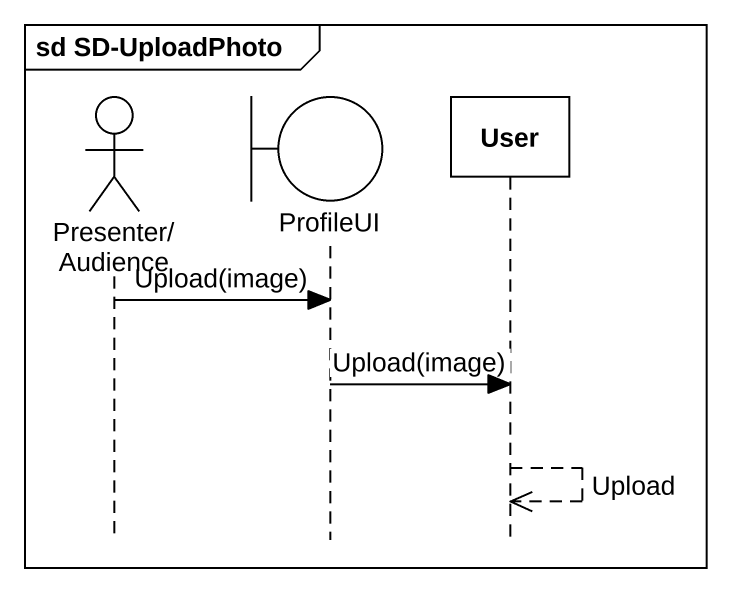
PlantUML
@startuml
mainframe sd SD-UploadPhoto
hide footbox
actor "Presenter/Audience" as Presenter_Audience
boundary ProfileUI
participant User

Presenter_Audience -> ProfileUI : Upload(image)
ProfileUI -> User : Upload(image)
User -->> User : Upload
@enduml
